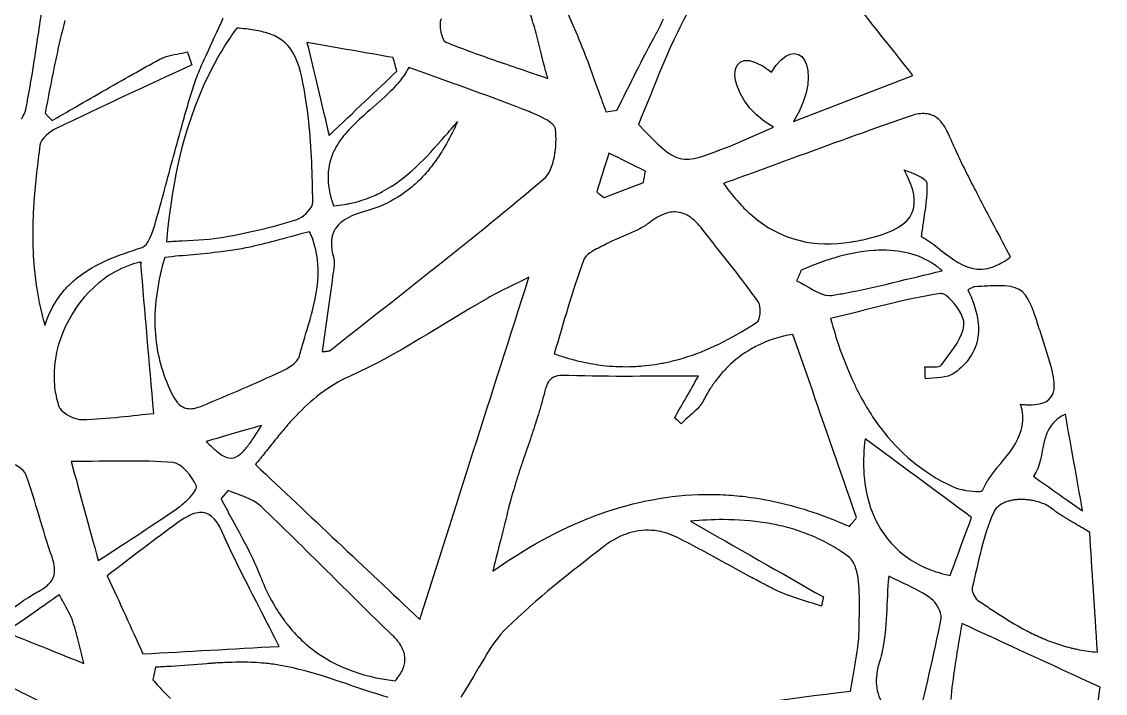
# Model space of a CAD drawing. Extents: x 0 to 430, y 0 to 430.
# Drawn here: x 142.4 to 215, y 228.6 to 273.6 of the extents above; entities that cross this region are included whole.
import ezdxf

# ---------------------------------------------------------------- set-up
doc = ezdxf.new("R2010")
doc.units = 0
doc.layers.add('Calque_1', color=7, linetype='CONTINUOUS')

msp = doc.modelspace()

# ---------------------------------------------------------------- linework, layer by layer
at = {"layer": 'Calque_1', "color": 7}
for points in [[(156.83414, 273.14301)], [(161.53824, 272.17565)], [(168.35639, 270.51014)], [(202.84579, 267.41276)], [(181.74682, 264.76615)], [(186.18635, 260.8289)], [(200.07077, 258.26431)], [(176.39728, 256.45674)], [(194.0706, 252.62041)], [(212.3056, 247.28782)], [(158.50015, 246.5318)], [(198.8998, 245.6404)], [(149.34929, 244.14594)], [(154.34381, 240.69306)], [(189.41149, 240.22232)], [(200.4759, 236.43079)], [(144.96816, 235.19372)]]:
    msp.add_lwpolyline(points, close=True, dxfattribs=at)
for points in [[(157.45064, 273.08001), (157.45013, 273.08001)], [(179.53456, 272.8784), (179.53456, 272.87788)], [(185.11096, 273.13937), (185.11096, 273.13988)], [(143.33368, 271.25629), (143.33368, 271.25681)], [(160.90211, 270.83828), (160.90211, 270.8388)], [(174.04258, 271.00783), (174.0431, 271.00783)], [(194.11558, 266.88605), (202.09855, 269.97424)], [(167.13583, 268.91228), (167.13531, 268.91177)], [(142.7115, 267.68028), (142.7115, 267.6808)], [(144.00236, 267.44569), (144.00236, 267.44517), (144.23128, 267.20332)], [(181.55355, 267.53506), (181.55407, 267.53506), (182.28374, 267.64254)], [(178.03073, 266.64112), (178.03021, 266.64112)], [(189.85641, 265.23809), (192.77457, 266.49641)], [(163.02032, 265.95381), (163.02083, 265.95381)], [(170.76968, 265.89393), (170.76968, 265.89445)], [(163.52055, 265.23551), (163.52055, 265.23499)], [(169.93563, 263.9602), (169.93563, 263.95969)], [(184.19732, 263.55021), (184.19732, 263.55072)], [(181.42023, 261.79579), (184.06399, 262.7947)], [(189.42801, 262.73545), (189.42749, 262.73545)], [(180.93292, 262.16425), (180.93344, 262.16425)], [(161.89687, 261.33034), (161.89687, 261.33085)], [(167.61329, 261.81356), (167.61277, 261.81305)], [(187.23229, 260.45011), (187.23177, 260.45011)], [(191.30851, 260.6038), (191.30903, 260.6038)], [(151.37193, 260.04074), (151.37193, 260.04125)], [(163.45075, 259.72325), (163.45075, 259.72273)], [(183.82783, 259.70651), (183.82732, 259.70651)], [(184.49136, 260.12871), (184.49084, 260.12871)], [(161.71337, 259.50383), (161.71342, 259.50396)], [(163.196, 259.02975), (163.196, 259.02924)], [(163.33551, 259.51448), (163.33551, 259.51396), (163.335, 259.51396)], [(155.79389, 258.15631), (155.79337, 258.15631)], [(150.36932, 257.45696), (150.36941, 257.45668)], [(151.85408, 257.19565), (151.85408, 257.19513)], [(163.36649, 257.45207), (163.36649, 257.45155)], [(203.65298, 257.21166), (203.65246, 257.21166)], [(203.85555, 257.05508), (203.85503, 257.05508)], [(206.27039, 255.82092), (206.26987, 255.82092)], [(207.82124, 255.88282), (207.82172, 255.88262)], [(145.06017, 255.29787), (145.06017, 255.29839)], [(151.42619, 254.88054), (151.42619, 254.88003)], [(191.72555, 254.84632), (191.72555, 254.84683)], [(209.99475, 254.60796), (209.99475, 254.60848)], [(205.42505, 253.76105), (205.42505, 253.76157)], [(206.41713, 253.71403), (206.41713, 253.71351)], [(151.39209, 252.60988), (151.39209, 252.60936)], [(190.9044, 252.96684), (190.90492, 252.96684)], [(205.45915, 252.95955), (205.45915, 252.96007)], [(206.41413, 252.26605), (206.41413, 252.26553)], [(179.04001, 251.02228), (179.04053, 251.02228)], [(181.34633, 250.55358), (181.34685, 250.55358)], [(203.22052, 250.45321), (203.22104, 250.45321)], [(205.80331, 250.93125), (205.80331, 250.93073)], [(211.36624, 250.4077), (211.36624, 250.40822)], [(159.85307, 250.16228), (159.85359, 250.16228)], [(187.74801, 249.83655), (187.74749, 249.83655), (187.74749, 249.83706)], [(198.01462, 249.65055), (198.01462, 249.65003)], [(177.53926, 249.10285), (177.53874, 249.10233)], [(177.66226, 249.38134), (177.66226, 249.38082)], [(188.55209, 249.02729), (188.55209, 249.02678)], [(211.54246, 248.92821), (211.54246, 248.92872)], [(188.07564, 248.19737), (188.07564, 248.19685)], [(188.30353, 248.61957), (188.30353, 248.61905)], [(153.33926, 247.71819), (153.33977, 247.71819)], [(187.78315, 247.76845), (187.78315, 247.76794)], [(199.09621, 247.59796), (199.09621, 247.59745)], [(160.44373, 246.78291), (160.44373, 246.7824)], [(160.80702, 247.17772), (160.80702, 247.17721)], [(176.99976, 247.17894), (176.99976, 247.17842)], [(160.09181, 246.38036), (160.09181, 246.37984)], [(159.41227, 245.55974), (159.41227, 245.55922)], [(210.92067, 245.58978), (210.92067, 245.58926)], [(155.36442, 244.91178), (155.36494, 244.91178)], [(155.84605, 244.54591), (155.84657, 244.54591)], [(158.75029, 244.73188), (158.75029, 244.73136)], [(158.08625, 243.91281), (158.08677, 243.91229)], [(175.96524, 244.09588), (175.96524, 244.09536)], [(210.16516, 243.12477), (210.16568, 243.12477)], [(156.25688, 242.18341), (156.25688, 242.1829), (156.25688, 242.18238), (155.78352, 241.62686), (155.78352, 241.62634)], [(156.25717, 242.18341), (156.25688, 242.18341)], [(190.90077, 241.76065), (190.90128, 241.76065)], [(206.75773, 242.17974), (206.75773, 242.18026)], [(209.24427, 241.56879), (209.24434, 241.56846)], [(209.54038, 241.56679), (209.53986, 241.56679)], [(209.83855, 241.54249), (209.83803, 241.54249)], [(210.13465, 241.49549), (210.13414, 241.49549)], [(210.96406, 241.22471), (210.96355, 241.22471)], [(212.50818, 240.21759), (212.50766, 240.21759)], [(213.4585, 240.80398), (213.45902, 240.80398)], [(185.04737, 239.45025), (185.04685, 239.45025)], [(197.06318, 240.09926), (197.0637, 240.09926)], [(197.84866, 239.75815), (197.84866, 239.75867)], [(213.16654, 239.82898), (213.16602, 239.82898)], [(186.33721, 239.01823), (186.33669, 239.01823)], [(156.2853, 238.46788), (156.2853, 238.4684)], [(181.40779, 238.42188), (181.40728, 238.42188)], [(158.13015, 237.1093), (158.13015, 237.10879)], [(144.22092, 235.87539), (144.22144, 235.87539)], [(144.50307, 236.24384), (144.50307, 236.24436)], [(144.56357, 236.37769), (144.56357, 236.3782)], [(201.21591, 236.07526), (201.21539, 236.07526)], [(192.83346, 235.54454), (192.83294, 235.54454)], [(145.23946, 234.68057), (145.23946, 234.68109)], [(203.95528, 233.95859), (203.95528, 233.95911)], [(207.32193, 234.23093), (207.32245, 234.23093)], [(205.37016, 233.27083), (205.37016, 233.27031)], [(205.37046, 233.27083), (205.37016, 233.27083)], [(209.11666, 233.11058), (209.11717, 233.11058)], [(167.4415, 232.28738), (167.4415, 232.28789), (167.4415, 232.28841)], [(211.05349, 232.15922), (211.05401, 232.15922)], [(159.67321, 231.73547), (159.67321, 231.73599)], [(167.61048, 232.09049), (167.61048, 232.09101), (167.61048, 232.09152)], [(167.75362, 231.89567), (167.75362, 231.89619)], [(167.96394, 231.51016), (167.96394, 231.51068), (167.96394, 231.5112)], [(212.10666, 231.78922), (212.10717, 231.78922)], [(212.66011, 231.6378), (212.66063, 231.6378)], [(157.2486, 230.67204), (157.24855, 230.67255)], [(168.03214, 231.31999), (168.03214, 231.32051)], [(168.09174, 230.75259), (168.09174, 230.7531), (168.09174, 230.75362)], [(168.09574, 230.94121), (168.09574, 230.94172)], [(199.87437, 230.76396), (199.87437, 230.76344)], [(159.16941, 230.55114), (159.16889, 230.55114)], [(160.62307, 230.28865), (160.62255, 230.28865)], [(168.01584, 230.37638), (168.01584, 230.3769)], [(168.06544, 230.56448), (168.06544, 230.565)], [(167.44172, 229.42605), (167.44172, 229.42657)], [(151.99672, 228.64637), (151.99672, 228.64586)], [(214.62364, 228.99719), (214.62312, 228.9977)]]:
    msp.add_lwpolyline(points, dxfattribs=at)
for points in [[(0.14455, 214.99998), (0.14454, 333.66137), (96.33861, 429.85544), (215, 429.85545)], [(176.14975, 280.27175), (177.35285, 277.8444), (178.45255, 275.36263), (179.53456, 272.8784)], [(143.33368, 271.25681), (143.52164, 272.47437), (143.70128, 273.72585), (143.90574, 275.03745)], [(202.09855, 269.97424), (200.58591, 271.87655), (199.24432, 273.55868), (197.90811, 275.24523)], [(176.68687, 273.45419), (176.55869, 273.88359), (176.4169, 274.28898), (176.24452, 274.67117)], [(145.34026, 273.65564), (145.20172, 273.14547), (145.07537, 272.63194), (144.95734, 272.1162)], [(154.77948, 271.31291), (155.1308, 272.08118), (155.52693, 272.89782), (155.936, 273.83421)], [(170.51257, 273.76838), (170.32466, 273.35818), (170.54327, 272.32143), (170.82986, 272.20465)], [(187.00645, 274.15641), (185.69622, 271.79136), (184.78916, 269.20321), (183.71828, 266.68038)], [(185.11096, 273.13988), (185.22889, 273.36831), (185.3265, 273.57502), (185.4019, 273.7631)], [(156.83413, 273.14303), (156.25643, 272.33998), (155.74669, 271.51675), (155.29676, 270.67445)], [(157.45013, 273.08001), (157.25514, 273.10321), (157.05011, 273.12391), (156.83414, 273.14301)], [(158.50329, 272.90482), (158.18959, 272.97722), (157.84039, 273.03356), (157.45064, 273.08001)], [(158.94823, 272.78339), (158.80838, 272.82859), (158.6602, 272.86859), (158.50329, 272.90482)], [(159.34355, 272.63249), (159.21947, 272.68819), (159.08807, 272.73822), (158.94823, 272.78339)], [(176.87135, 272.79221), (176.81195, 273.01911), (176.75096, 273.23948), (176.68687, 273.45419)], [(177.42946, 270.58046), (177.21635, 271.37549), (177.04965, 272.11153), (176.87135, 272.79221)], [(179.53456, 272.87788), (180.10397, 271.57024), (180.57992, 270.22187), (181.06366, 268.87709)], [(182.28374, 267.64254), (183.15822, 269.35724), (183.99035, 271.09531), (184.91872, 272.78022)], [(184.91872, 272.78022), (184.98772, 272.90553), (185.052, 273.02519), (185.11096, 273.13937)], [(192.63401, 270.17887), (194.322, 273.07646), (196.33177, 270.55784), (194.11558, 266.88605)], [(144.95734, 272.1162), (144.83928, 271.60048), (144.7294, 271.08237), (144.62351, 270.56333)], [(160.90211, 270.8388), (160.56074, 271.75896), (160.08804, 272.29813), (159.34355, 272.63249)], [(161.53824, 272.17565), (162.03608, 270.086), (162.47981, 268.22341), (163.02032, 265.95381)], [(167.30688, 271.16331), (165.46628, 271.48657), (163.6253, 271.80947), (161.53824, 272.17565)], [(170.82986, 272.20465), (171.86737, 271.7813), (172.92113, 271.39835), (174.04258, 271.00783)], [(192.77457, 266.49641), (189.2831, 268.46565), (189.41241, 272.74128), (192.63401, 270.17887)], [(152.11969, 271.23768), (152.56966, 271.37944), (153.07105, 271.42721), (153.53511, 271.54309)], [(153.53511, 271.54309), (153.63331, 271.2543), (153.73146, 270.96581), (153.82966, 270.67699)], [(154.2901, 270.18792), (154.43934, 270.55697), (154.60383, 270.92879), (154.77948, 271.31291)], [(143.0412, 269.45278), (143.14344, 270.04754), (143.23973, 270.64768), (143.33368, 271.25629)], [(153.82966, 270.67699), (150.8156, 269.27241), (147.79142, 267.88889), (144.79869, 266.44056)], [(149.8759, 270.04863), (150.47864, 270.38884), (151.08329, 270.7259), (151.69026, 271.05838)], [(151.69026, 271.05838), (151.75786, 271.09548), (151.82783, 271.12858), (151.89955, 271.15808)], [(151.89955, 271.15808), (151.97125, 271.18768), (152.0447, 271.21408), (152.11969, 271.23768)], [(155.29676, 270.67445), (153.34678, 267.02444), (152.51809, 263.02456), (152.12538, 258.8359)], [(161.56408, 267.64313), (161.38017, 269.04043), (161.1865, 270.07153), (160.90211, 270.83828)], [(167.55492, 270.25225), (167.47232, 270.5561), (167.38949, 270.85974), (167.30688, 271.16331)], [(174.0431, 271.00783), (175.16443, 270.61735), (176.35354, 270.21918), (177.66045, 269.76552)], [(177.66045, 269.76552), (177.57705, 270.04375), (177.50049, 270.31545), (177.42946, 270.58046)], [(144.62351, 270.56333), (144.41172, 269.52523), (144.21585, 268.48327), (144.00236, 267.44569)], [(145.78933, 267.70458), (147.14952, 268.48953), (148.50848, 269.27678), (149.8759, 270.04863)], [(153.89219, 269.08101), (154.00707, 269.45294), (154.14084, 269.81887), (154.2901, 270.18792)], [(163.02083, 265.95381), (164.74257, 267.58579), (166.14877, 268.9191), (167.55492, 270.25225)], [(168.35643, 270.51012), (168.15381, 270.11785), (167.89515, 269.75574), (167.60092, 269.41303)], [(174.17515, 268.39657), (172.29831, 269.09671), (170.37978, 269.77277), (168.35639, 270.51014)], [(142.88255, 268.56395), (142.93735, 268.85915), (142.99006, 269.15532), (143.0412, 269.45278)], [(167.60092, 269.41303), (167.4538, 269.24167), (167.29807, 269.07541), (167.13583, 268.91228)], [(142.7115, 267.6808), (142.7709, 267.97455), (142.82779, 268.26875), (142.88255, 268.56395)], [(153.55423, 267.95808), (153.6643, 268.33316), (153.77686, 268.70754), (153.89219, 269.08101)], [(167.13531, 268.91177), (166.6487, 268.42257), (166.10567, 267.96392), (165.57623, 267.49893)], [(176.04067, 267.68551), (175.42194, 267.92747), (174.8008, 268.16321), (174.17515, 268.39657)], [(181.06366, 268.87709), (181.22489, 268.4288), (181.38677, 267.9809), (181.55355, 267.53506)], [(142.6495, 267.47512), (142.677, 267.54462), (142.6979, 267.61314), (142.7115, 267.68028)], [(144.47313, 266.94649), (144.91231, 267.19837), (145.35081, 267.45152), (145.78933, 267.70458)], [(153.23022, 266.83102), (153.33627, 267.20733), (153.44416, 267.583), (153.55423, 267.95808)], [(177.0556, 267.26228), (176.70976, 267.42368), (176.34142, 267.56797), (176.04067, 267.68551)], [(142.4154, 267.05913), (142.5136, 267.1946), (142.59439, 267.33621), (142.6495, 267.47512)], [(144.23128, 267.20332), (144.31198, 267.11782), (144.39255, 267.03199), (144.47313, 266.94649)], [(161.65558, 266.87935), (161.62778, 267.13445), (161.59758, 267.38897), (161.56408, 267.64313)], [(165.05327, 267.03023), (164.88243, 266.87242), (164.71569, 266.71203), (164.55563, 266.5486)], [(165.57623, 267.49893), (165.39979, 267.34398), (165.22411, 267.18803), (165.05327, 267.03023)], [(177.39046, 267.09536), (177.28353, 267.15266), (177.17089, 267.20847), (177.0556, 267.26228)], [(178.03021, 266.64112), (177.88843, 266.79909), (177.65774, 266.95204), (177.39046, 267.09536)], [(201.84172, 267.22458), (200.81351, 266.86536), (199.78736, 266.50114), (198.76025, 266.13266)], [(202.84579, 267.41268), (202.53826, 267.42068), (202.2037, 267.35098), (201.84172, 267.22458)], [(203.02718, 267.39826), (202.96798, 267.40626), (202.90715, 267.41106), (202.84579, 267.41276)], [(203.20236, 267.36416), (203.14506, 267.37896), (203.08658, 267.39026), (203.02718, 267.39826)], [(203.37083, 267.30936), (203.31563, 267.33116), (203.25965, 267.34936), (203.20236, 267.36416)], [(203.83953, 267.01119), (203.69266, 267.14611), (203.53636, 267.24393), (203.37083, 267.30936)], [(203.98319, 266.86391), (203.93629, 266.91721), (203.88849, 266.96622), (203.83953, 267.01119)], [(144.79869, 266.44056), (144.33204, 266.21493), (143.7205, 265.73198), (143.66388, 265.30316)], [(151.9998, 262.30209), (152.40903, 263.81213), (152.80601, 265.32577), (153.23022, 266.83102)], [(161.92327, 261.49105), (161.91087, 263.28672), (161.84987, 265.09366), (161.65558, 266.87935)], [(164.55563, 266.5486), (164.39548, 266.3851), (164.24195, 266.2182), (164.09777, 266.04631)], [(171.36293, 266.32853), (171.11517, 265.81335), (170.84725, 265.32029), (170.55471, 264.8542)], [(170.76968, 265.89445), (171.048, 266.21342), (171.32471, 266.53385), (171.60426, 266.85098)], [(171.60426, 266.85098), (171.52606, 266.67462), (171.44552, 266.50026), (171.36293, 266.32853)], [(177.38788, 263.03721), (178.11163, 263.65008), (178.28875, 265.25885), (178.17853, 266.35277)], [(178.10463, 266.54552), (178.08383, 266.57742), (178.05913, 266.60952), (178.03073, 266.64112)], [(178.17853, 266.35277), (178.17153, 266.41747), (178.14633, 266.48167), (178.10463, 266.54552)], [(183.71828, 266.68038), (186.42516, 263.88787), (186.42466, 263.88901), (189.85641, 265.23809)], [(204.37852, 266.26343), (204.25589, 266.50501), (204.12393, 266.70382), (203.98319, 266.86391)], [(204.49841, 266.00763), (204.45951, 266.09783), (204.41941, 266.18292), (204.37852, 266.26343)], [(163.69573, 265.51456), (163.63423, 265.42306), (163.5758, 265.33034), (163.52055, 265.23551)], [(164.09777, 266.04631), (163.95358, 265.87441), (163.81876, 265.69761), (163.69573, 265.51456)], [(166.55599, 262.1691), (168.23609, 263.05798), (169.51727, 264.45858), (170.76968, 265.89393)], [(198.76025, 266.13266), (196.22846, 265.22442), (193.6776, 264.28694), (191.09871, 263.34523)], [(204.96659, 264.96015), (204.8061, 265.30734), (204.64977, 265.65648), (204.49841, 266.00763)], [(143.66388, 265.30316), (143.5001, 264.06336), (143.35265, 262.82202), (143.26442, 261.57574)], [(163.365, 264.9456), (162.88131, 263.96064), (162.75907, 262.78442), (163.3226, 261.2435)], [(163.52055, 265.23499), (163.46535, 265.14029), (163.41328, 265.04395), (163.365, 264.9456)], [(170.55471, 264.8542), (170.45721, 264.69884), (170.35706, 264.54647), (170.25395, 264.39738)], [(181.74682, 264.76615), (181.47548, 263.89867), (181.20427, 263.03145), (180.93292, 262.16425)], [(184.19732, 263.55072), (183.38055, 263.95602), (182.56387, 264.36113), (181.74682, 264.76615)], [(206.49777, 261.87455), (205.96653, 262.89328), (205.44813, 263.91859), (204.96659, 264.96015)], [(170.25395, 264.39738), (170.15085, 264.2483), (170.04464, 264.1026), (169.93563, 263.9602)], [(169.93563, 263.95969), (169.71761, 263.67489), (169.48769, 263.40395), (169.2442, 263.14836)], [(184.06399, 262.7947), (184.10829, 263.04657), (184.15279, 263.29833), (184.19732, 263.55021)], [(191.09871, 263.34523), (190.53909, 263.14088), (189.99203, 262.94044), (189.42801, 262.73545)], [(199.43515, 259.13002), (202.2509, 259.88728), (202.85228, 261.16383), (201.51306, 263.64292)], [(201.51306, 263.64292), (202.09514, 263.42523), (203.00685, 263.10657), (203.02408, 262.7453)], [(169.2442, 263.14836), (169.0008, 262.89288), (168.74347, 262.65255), (168.47215, 262.42954)], [(170.28702, 257.23808), (172.67937, 259.14099), (175.05587, 261.06283), (177.38788, 263.03721)], [(189.42749, 262.73545), (189.68408, 262.36784), (189.946, 262.02827), (190.21297, 261.71536)], [(203.02408, 262.7453), (203.06618, 261.87543), (202.92195, 260.99665), (202.78172, 260.09016)], [(151.37193, 260.04125), (151.58761, 260.79297), (151.79519, 261.54708), (151.9998, 262.30209)], [(165.68111, 261.76964), (165.98499, 261.88713), (166.27599, 262.02095), (166.55599, 262.1691)], [(168.47215, 262.42954), (168.20081, 262.20657), (167.91503, 262.00078), (167.61329, 261.81356)], [(180.93344, 262.16425), (181.09554, 262.04154), (181.25786, 261.91877), (181.42023, 261.79579)], [(207.57005, 259.84315), (207.21178, 260.51931), (206.85192, 261.19538), (206.49777, 261.87455)], [(143.26442, 261.57574), (143.22912, 261.07723), (143.20312, 260.57809), (143.18952, 260.07764)], [(160.86024, 260.3149), (161.25383, 260.43569), (161.77446, 260.93678), (161.89687, 261.33034)], [(161.89687, 261.33085), (161.91437, 261.38705), (161.92357, 261.44063), (161.92327, 261.49105)], [(163.3226, 261.2435), (163.57124, 261.2627), (163.81288, 261.2916), (164.0471, 261.3293)], [(164.0471, 261.3293), (164.1642, 261.3482), (164.27913, 261.3691), (164.39281, 261.3924)], [(164.39281, 261.3924), (164.84758, 261.4854), (165.27591, 261.61298), (165.68111, 261.76964)], [(167.61277, 261.81305), (167.00922, 261.43865), (166.34205, 261.13892), (165.60204, 260.92731)], [(190.21297, 261.71536), (190.30197, 261.61105), (190.39155, 261.5099), (190.48169, 261.4115)], [(190.48169, 261.4115), (190.75221, 261.11621), (191.02754, 260.84737), (191.30851, 260.6038)], [(165.60204, 260.92731), (164.61732, 260.6458), (163.84078, 260.31899), (163.45075, 259.72325)], [(185.25927, 260.61188), (185.09615, 260.53558), (184.92813, 260.43861), (184.75491, 260.32095)], [(186.18634, 260.82893), (185.89284, 260.83493), (185.58553, 260.76453), (185.25927, 260.61188)], [(187.23177, 260.45011), (186.8982, 260.69167), (186.55323, 260.82079), (186.18635, 260.8289)], [(187.62709, 260.10646), (187.49687, 260.23845), (187.36561, 260.35353), (187.23229, 260.45011)], [(191.30903, 260.6038), (193.27516, 258.89958), (195.49802, 258.43361), (197.98511, 258.81941)], [(143.18952, 260.07764), (143.18252, 259.82742), (143.17902, 259.57655), (143.17862, 259.32575)], [(150.4955, 258.446), (150.91866, 258.57946), (151.20397, 259.45577), (151.37193, 260.04074)], [(155.98302, 259.14029), (157.62806, 259.43318), (159.26363, 259.82427), (160.86024, 260.3149)], [(163.45075, 259.72273), (163.40755, 259.65663), (163.36905, 259.58747), (163.33551, 259.51448)], [(183.82732, 259.70651), (183.24306, 259.39576), (182.59432, 259.16875), (181.98505, 258.88331)], [(184.16941, 259.90443), (184.05855, 259.83443), (183.9447, 259.76868), (183.82783, 259.70651)], [(184.35907, 260.03621), (184.29637, 259.99161), (184.23467, 259.94561), (184.16941, 259.90443)], [(184.49084, 260.12871), (184.44844, 260.09581), (184.40284, 260.06731), (184.35907, 260.03621)], [(184.75491, 260.32095), (184.66831, 260.26215), (184.58073, 260.19809), (184.49136, 260.12871)], [(187.82191, 259.89562), (187.75731, 259.97032), (187.69226, 260.04042), (187.62709, 260.10646)], [(188.01518, 259.65843), (187.95098, 259.74163), (187.88654, 259.82091), (187.82191, 259.89562)], [(202.78172, 260.09016), (202.73492, 259.78799), (202.68832, 259.48246), (202.64942, 259.17342)], [(208.63304, 257.81175), (208.28497, 258.49053), (207.92835, 259.16703), (207.57005, 259.84315)], [(143.17862, 259.31675), (143.17783, 258.56757), (143.20762, 257.81555), (143.27682, 257.06004)], [(143.17862, 259.32575), (143.17862, 259.32275), (143.17863, 259.31975), (143.17862, 259.31675)], [(153.18888, 258.9), (154.20818, 258.952), (155.10662, 258.9844), (155.98302, 259.14029)], [(161.71342, 259.50396), (160.92113, 259.30255), (160.14256, 259.08068), (159.36576, 258.87454)], [(161.83119, 259.23098), (161.79449, 259.32178), (161.75509, 259.41259), (161.71337, 259.50383)], [(162.26993, 257.35254), (162.22273, 257.97006), (162.08783, 258.59532), (161.83119, 259.23098)], [(163.196, 259.02924), (163.1835, 258.94054), (163.1765, 258.8471), (163.1753, 258.74967)], [(163.2497, 259.28348), (163.2264, 259.20278), (163.2085, 259.1186), (163.196, 259.02975)], [(163.335, 259.51396), (163.3015, 259.44086), (163.273, 259.36417), (163.2497, 259.28348)], [(190.8238, 256.06795), (189.90518, 257.27715), (188.94369, 258.45546), (188.01518, 259.65843)], [(198.09725, 258.84011), (198.53525, 258.91231), (198.98079, 259.00781), (199.43515, 259.13002)], [(202.64942, 259.17342), (202.75548, 259.12472), (202.86064, 259.06843), (202.96517, 259.00599)], [(202.96517, 259.00599), (204.37636, 258.16295), (205.68344, 256.22485), (207.87029, 257.32651)], [(146.16553, 256.42028), (147.38254, 257.39049), (148.90734, 257.94497), (150.4955, 258.446)], [(152.12538, 258.8359), (152.49567, 258.8628), (152.84912, 258.8826), (153.18888, 258.9)], [(156.41349, 258.24051), (156.20738, 258.21011), (156.00103, 258.18211), (155.79389, 258.15631)], [(157.02999, 258.34021), (156.82497, 258.30411), (156.61959, 258.27091), (156.41349, 258.24051)], [(157.61651, 258.45287), (157.4215, 258.41237), (157.22597, 258.37467), (157.02999, 258.34021)], [(159.36576, 258.87454), (158.78316, 258.71997), (158.20154, 258.5743), (157.61651, 258.45287)], [(163.1753, 258.74967), (163.1713, 258.45693), (163.2198, 258.12305), (163.32619, 257.74043)], [(181.62487, 258.70399), (181.33732, 258.5505), (180.99002, 258.39612), (180.69107, 258.21772)], [(181.98505, 258.88331), (181.86333, 258.82631), (181.7426, 258.76681), (181.62487, 258.70399)], [(199.45789, 258.24255), (198.62641, 258.18575), (197.73638, 258.01627), (196.80017, 257.73612)], [(197.98511, 258.81941), (198.02211, 258.82541), (198.06011, 258.83401), (198.09725, 258.84011)], [(200.07077, 258.26425), (199.87051, 258.2642), (199.66561, 258.25625), (199.45789, 258.24255)], [(203.65246, 257.21166), (202.68881, 257.91745), (201.47376, 258.26461), (200.07077, 258.26431)], [(152.01479, 257.78321), (151.95789, 257.58663), (151.90428, 257.3909), (151.85408, 257.19565)], [(155.79337, 258.15631), (154.55049, 258.00116), (153.28959, 257.91816), (152.01479, 257.78321)], [(163.32619, 257.74043), (163.35179, 257.64803), (163.36389, 257.55159), (163.36649, 257.45207)], [(180.0477, 257.5852), (179.28372, 255.53356), (178.72049, 253.4069), (178.08917, 251.32873)], [(180.47713, 258.07871), (180.27627, 257.93465), (180.11782, 257.77338), (180.0477, 257.5852)], [(180.69107, 258.21772), (180.61647, 258.17312), (180.54404, 258.12662), (180.47713, 258.07871)], [(196.80017, 257.73612), (196.56622, 257.66612), (196.32866, 257.58891), (196.0891, 257.50513)], [(207.87029, 257.32651), (208.03225, 257.40811), (208.19903, 257.50652), (208.37104, 257.62313)], [(208.37104, 257.62313), (208.45704, 257.68143), (208.54436, 257.74405), (208.63304, 257.81175)], [(143.27682, 257.06004), (143.36952, 256.0483), (143.53297, 255.03008), (143.78945, 254.00338)], [(149.56063, 257.22638), (148.97296, 257.00234), (148.41836, 256.69063), (147.90801, 256.31015)], [(150.28151, 257.45168), (150.03662, 257.39138), (149.79561, 257.31592), (149.56063, 257.22638)], [(150.36941, 257.45668), (150.34151, 257.45968), (150.31081, 257.45868), (150.28151, 257.45168)], [(150.43912, 257.44246), (150.42222, 257.44846), (150.39702, 257.45416), (150.36932, 257.45696)], [(150.41122, 257.43156), (150.47572, 257.41806), (150.47202, 257.43056), (150.43912, 257.44246)], [(151.27835, 247.33709), (150.97718, 250.84146), (150.69734, 254.09867), (150.41122, 257.43156)], [(151.85408, 257.19513), (151.65333, 256.41429), (151.50683, 255.64372), (151.42619, 254.88054)], [(161.91026, 254.23232), (162.17353, 255.25813), (162.35079, 256.29395), (162.26993, 257.35254)], [(163.09107, 251.55161), (165.48613, 253.45119), (167.89463, 255.33518), (170.28702, 257.23808)], [(163.36649, 257.45155), (163.37449, 257.15313), (163.29769, 256.83015), (163.25694, 256.52861)], [(194.61994, 256.92015), (194.51846, 256.68604), (194.41705, 256.45169), (194.31556, 256.21787)], [(196.0891, 257.50513), (195.60981, 257.33747), (195.11946, 257.14256), (194.61994, 256.92015)], [(197.56911, 255.39471), (199.71117, 255.78825), (201.83402, 256.37145), (204.04986, 256.88713)], [(203.85503, 257.05508), (203.78893, 257.10908), (203.7217, 257.16132), (203.65298, 257.21166)], [(204.04986, 256.88713), (203.98636, 256.94483), (203.92169, 257.00107), (203.85555, 257.05508)], [(147.60674, 256.07348), (145.73592, 254.52554), (144.53454, 252.03825), (144.60537, 249.64699)], [(145.40227, 255.70818), (145.52095, 255.8385), (145.64396, 255.96221), (145.77124, 256.08077)], [(145.77124, 256.08077), (145.8987, 256.19951), (146.03012, 256.31233), (146.16553, 256.42028)], [(147.90801, 256.31015), (147.80603, 256.23415), (147.70511, 256.15485), (147.60674, 256.07348)], [(163.25694, 256.52861), (163.031, 254.85765), (162.79026, 253.1881), (162.54845, 251.47311)], [(169.083, 233.54445), (171.45837, 240.98528), (173.8351, 248.43093), (176.39728, 256.45674)], [(176.39728, 256.45674), (175.4659, 255.98786), (174.79477, 255.67454), (174.2062, 255.36896)], [(191.72555, 254.84683), (191.43171, 255.25876), (191.13003, 255.66488), (190.8238, 256.06795)], [(194.31556, 256.21787), (195.04847, 255.88969), (195.83443, 255.21898), (196.51491, 255.22723)], [(145.06017, 255.29839), (145.16958, 255.44145), (145.28359, 255.57787), (145.40227, 255.70818)], [(174.2062, 255.36896), (174.01014, 255.26717), (173.82251, 255.16592), (173.63827, 255.06045)], [(203.96826, 255.35821), (201.49798, 254.99995), (199.07933, 254.28606), (196.58525, 253.67976)], [(196.64927, 255.23813), (196.95642, 255.28583), (197.26309, 255.33849), (197.56911, 255.39471)], [(204.05976, 255.35321), (204.02696, 255.36021), (203.99616, 255.36221), (203.96826, 255.35821)], [(204.16415, 255.31651), (204.12725, 255.33351), (204.09255, 255.34621), (204.05976, 255.35321)], [(206.17477, 255.80072), (206.07647, 255.76642), (205.96241, 255.69374), (205.77634, 255.61313)], [(205.77634, 255.61313), (206.08219, 254.97251), (206.31076, 254.33454), (206.41713, 253.71403)], [(206.26987, 255.82092), (206.23877, 255.81892), (206.20737, 255.81192), (206.17477, 255.80072)], [(207.37213, 255.87362), (207.05117, 255.86292), (206.68688, 255.84332), (206.27039, 255.82092)], [(207.82172, 255.88262), (207.68189, 255.88247), (207.53263, 255.87962), (207.37213, 255.87362)], [(209.99475, 254.60848), (209.5446, 255.64373), (209.07922, 255.88409), (207.82124, 255.88282)], [(143.99977, 253.23185), (144.19646, 253.84384), (144.44817, 254.37838), (144.7465, 254.8488)], [(144.7465, 254.8488), (144.8459, 255.00561), (144.95078, 255.1548), (145.06017, 255.29787)], [(151.42619, 254.88003), (151.34559, 254.11686), (151.33079, 253.36113), (151.39209, 252.60988)], [(173.63827, 255.06045), (170.5613, 253.29951), (167.61142, 251.26275), (164.39439, 249.81632)], [(191.87283, 254.09494), (191.88363, 254.38288), (191.83703, 254.69016), (191.72555, 254.84632)], [(196.51491, 255.22723), (196.56031, 255.22776), (196.60491, 255.23123), (196.64927, 255.23813)], [(205.42505, 253.76157), (205.19374, 254.36958), (204.57002, 255.12902), (204.16415, 255.31651)], [(210.30119, 253.79406), (210.19405, 254.10857), (210.09473, 254.37796), (209.99475, 254.60796)], [(143.78945, 254.00338), (143.85355, 253.7467), (143.92318, 253.48962), (143.99926, 253.23185)], [(161.3196, 252.19007), (161.52107, 252.86898), (161.73474, 253.54845), (161.91026, 254.23232)], [(191.81443, 253.6991), (191.83103, 253.7556), (191.84443, 253.81875), (191.85423, 253.88565)], [(191.85423, 253.88565), (191.86423, 253.95255), (191.87013, 254.02295), (191.87283, 254.09494)], [(143.99926, 253.23185), (143.99938, 253.23211), (143.99951, 253.23235), (143.99977, 253.23285)], [(143.99977, 253.23285), (143.99987, 253.23259), (143.99968, 253.23208), (143.99977, 253.23185)], [(190.90492, 252.96684), (191.16301, 253.12505), (191.41964, 253.2896), (191.67542, 253.45984)], [(191.67542, 253.45984), (191.73452, 253.49914), (191.78122, 253.58614), (191.81443, 253.6991)], [(196.58525, 253.67976), (196.82595, 252.8812), (196.96135, 252.36645), (197.13561, 251.86489)], [(205.51445, 253.3125), (205.52245, 253.44093), (205.48805, 253.59541), (205.42505, 253.76105)], [(205.45915, 252.96007), (205.48835, 253.0773), (205.50745, 253.1947), (205.51445, 253.3125)], [(206.41713, 253.71351), (206.50213, 253.21728), (206.50913, 252.73223), (206.41413, 252.26605)], [(210.65517, 252.70782), (210.52367, 253.1193), (210.40841, 253.47933), (210.30119, 253.79406)], [(151.39209, 252.60936), (151.4994, 251.29455), (151.8405, 249.99329), (152.47419, 248.69074)], [(188.54589, 251.72093), (189.34496, 252.07339), (190.13026, 252.49233), (190.9044, 252.96684)], [(194.07062, 252.62035), (193.20001, 252.48789), (192.40156, 252.2301), (191.67955, 251.86795)], [(198.32925, 240.36018), (196.89813, 244.47987), (195.46725, 248.59945), (194.0706, 252.62041)], [(204.02151, 250.5876), (204.55418, 251.33525), (205.25457, 252.13908), (205.45915, 252.95955)], [(211.02001, 251.5606), (210.90017, 251.94354), (210.77731, 252.32577), (210.65517, 252.70782)], [(161.03331, 251.17152), (161.12151, 251.51119), (161.21886, 251.85061), (161.3196, 252.19007)], [(186.10315, 250.8724), (186.93336, 251.0822), (187.74671, 251.3684), (188.54589, 251.72093)], [(191.67955, 251.86795), (191.53528, 251.79555), (191.3934, 251.71848), (191.25529, 251.63799)], [(197.13561, 251.86489), (197.39989, 251.10419), (197.69039, 250.36392), (198.01462, 249.65055)], [(206.41413, 252.26553), (206.31953, 251.79937), (206.12361, 251.35208), (205.80331, 250.93125)], [(160.21739, 250.35142), (160.52696, 250.53182), (160.83078, 250.7645), (160.97031, 251.01753)], [(160.97031, 251.01753), (160.99821, 251.06813), (161.01981, 251.11953), (161.03331, 251.17152)], [(162.54845, 251.47311), (162.69466, 251.49231), (162.80895, 251.49481), (162.89727, 251.50101)], [(162.89727, 251.50101), (162.94137, 251.50401), (162.97937, 251.50801), (163.01147, 251.51601)], [(163.01147, 251.51601), (163.02907, 251.52001), (163.04107, 251.52901), (163.05537, 251.53561)], [(163.05537, 251.53561), (163.06697, 251.54061), (163.08147, 251.54361), (163.09107, 251.55161)], [(178.08917, 251.32873), (178.37164, 251.22804), (178.65141, 251.13822), (178.92942, 251.05588)], [(178.92942, 251.05588), (178.96622, 251.04498), (179.00332, 251.03288), (179.04001, 251.02228)], [(179.04053, 251.02228), (179.35479, 250.93168), (179.66606, 250.85239), (179.97484, 250.78457)], [(191.25529, 251.63799), (190.70234, 251.31566), (190.19923, 250.92965), (189.74789, 250.49077)], [(211.36624, 250.40822), (211.25683, 250.7941), (211.13992, 251.17763), (211.02001, 251.5606)], [(159.85359, 250.16228), (159.96915, 250.21578), (160.09356, 250.27926), (160.21739, 250.35142)], [(179.97484, 250.78457), (180.43802, 250.68284), (180.89485, 250.6063), (181.34633, 250.55358)], [(181.34685, 250.55358), (181.64783, 250.51838), (181.94582, 250.49398), (182.24188, 250.47968)], [(182.24188, 250.47968), (182.39009, 250.47268), (182.53722, 250.46778), (182.68423, 250.46578)], [(182.68423, 250.46578), (182.97793, 250.46178), (183.26948, 250.46778), (183.5586, 250.48278)], [(183.5586, 250.48278), (183.70316, 250.49078), (183.84716, 250.50078), (183.99061, 250.51328)], [(183.99061, 250.51328), (184.27753, 250.53828), (184.56215, 250.57308), (184.84483, 250.61663)], [(184.84483, 250.61663), (184.98616, 250.63843), (185.12722, 250.66223), (185.26754, 250.68843)], [(185.26754, 250.68843), (185.54801, 250.74093), (185.82656, 250.80252), (186.10315, 250.8724)], [(189.74789, 250.49077), (189.52221, 250.27133), (189.30958, 250.03859), (189.1102, 249.79417)], [(202.9053, 250.44291), (203.0011, 250.45291), (203.10966, 250.45401), (203.22052, 250.45321)], [(202.9332, 249.64192), (202.9242, 249.90884), (202.9146, 250.17599), (202.9053, 250.44291)], [(203.22104, 250.45321), (203.3321, 250.45242), (203.4455, 250.44921), (203.55177, 250.45221)], [(203.55177, 250.45221), (203.7643, 250.45721), (203.94752, 250.48371), (204.02151, 250.5876)], [(205.22609, 250.32043), (205.1135, 250.22233), (204.9922, 250.12571), (204.86228, 250.03156)], [(205.53925, 250.62016), (205.44325, 250.51843), (205.33865, 250.41849), (205.22609, 250.32043)], [(205.80331, 250.93073), (205.72331, 250.82559), (205.63517, 250.72187), (205.53925, 250.62016)], [(211.54246, 248.92872), (211.60086, 249.30724), (211.53946, 249.79714), (211.36624, 250.4077)], [(144.60537, 249.64699), (144.61237, 249.39527), (144.63467, 249.14453), (144.67097, 248.89613)], [(154.51283, 247.84356), (156.30379, 248.59065), (158.09248, 249.34712), (159.85307, 250.16228)], [(164.39439, 249.81632), (162.92265, 249.15464), (161.79256, 248.21845), (160.80702, 247.17772)], [(177.80856, 249.58644), (177.78196, 249.55784), (177.75646, 249.52654), (177.73206, 249.49244)], [(179.07309, 249.87376), (178.459, 249.89646), (178.0746, 249.87297), (177.80856, 249.58644)], [(187.74749, 249.83706), (184.69869, 249.83706), (181.88281, 249.76926), (179.07309, 249.87376)], [(186.15172, 247.05894), (186.65878, 247.94161), (187.16656, 248.82427), (187.74801, 249.83655)], [(189.1102, 249.79417), (188.95142, 249.59952), (188.80342, 249.39537), (188.66165, 249.18646)], [(198.01462, 249.65003), (198.12264, 249.41239), (198.23472, 249.17761), (198.35052, 248.9462)], [(204.86228, 250.03156), (204.37895, 249.68151), (203.58448, 249.76034), (202.9332, 249.64192)], [(144.67097, 248.89613), (144.72547, 248.52355), (144.81309, 248.15631), (144.93659, 247.79801)], [(177.53874, 249.10233), (177.50094, 248.99604), (177.46614, 248.87606), (177.43332, 248.74008)], [(177.63586, 249.32092), (177.60216, 249.25402), (177.56886, 249.18612), (177.53926, 249.10285)], [(177.66226, 249.38082), (177.65226, 249.36362), (177.64516, 249.33922), (177.63586, 249.32092)], [(177.73206, 249.49244), (177.70776, 249.45834), (177.68456, 249.42134), (177.66226, 249.38134)], [(188.55209, 249.02678), (188.46589, 248.89357), (188.38288, 248.75779), (188.30353, 248.61957)], [(188.66165, 249.18646), (188.62545, 249.13316), (188.58715, 249.08149), (188.55209, 249.02729)], [(198.35052, 248.9462), (198.58219, 248.48323), (198.82999, 248.03307), (199.09621, 247.59796)], [(209.67332, 247.91948), (210.82728, 247.85978), (211.42543, 248.17122), (211.54246, 248.92821)], [(152.47419, 248.69074), (152.73569, 248.15308), (153.0117, 247.84409), (153.33926, 247.71819)], [(177.43332, 248.74008), (177.37002, 248.47761), (177.30183, 248.21631), (177.2292, 247.95615)], [(188.07564, 248.19685), (188.03684, 248.12035), (187.99244, 248.047), (187.94334, 247.97568)], [(188.30353, 248.61905), (188.22423, 248.48082), (188.14809, 248.34028), (188.07564, 248.19737)], [(144.93659, 247.79801), (144.94559, 247.77111), (144.95819, 247.74391), (144.97279, 247.71691)], [(144.97279, 247.71691), (145.01659, 247.63591), (145.08317, 247.55523), (145.16554, 247.47816)], [(145.16554, 247.47816), (145.49504, 247.16991), (146.0775, 246.91836), (146.46831, 246.92678)], [(153.33977, 247.71819), (153.58532, 247.62399), (153.85991, 247.63219), (154.17848, 247.72419)], [(154.17848, 247.72419), (154.28474, 247.75499), (154.39617, 247.79489), (154.51283, 247.84356)], [(177.2292, 247.95615), (177.1566, 247.69599), (177.07956, 247.43734), (176.99976, 247.17894)], [(187.78315, 247.76794), (187.43902, 247.36505), (186.96522, 247.02804), (186.58529, 246.64346)], [(187.94334, 247.97568), (187.89424, 247.90438), (187.8405, 247.8356), (187.78315, 247.76845)], [(199.09621, 247.59745), (199.36252, 247.16223), (199.64759, 246.74203), (199.953, 246.33861)], [(207.36493, 243.20965), (208.4011, 244.6269), (209.9235, 245.82768), (209.31055, 247.94838)], [(209.31055, 247.94838), (209.43713, 247.93508), (209.55793, 247.92538), (209.67332, 247.91948)], [(146.46831, 246.92678), (148.20415, 246.96478), (149.93558, 247.2091), (151.27835, 247.33709)], [(160.44373, 246.7824), (160.32476, 246.64947), (160.20744, 246.51554), (160.09181, 246.38036)], [(160.80702, 247.17721), (160.68391, 247.04721), (160.56271, 246.91584), (160.44373, 246.78291)], [(176.93986, 246.99131), (176.79709, 246.53765), (176.64748, 246.08581), (176.49338, 245.63481)], [(176.95326, 247.03321), (176.94926, 247.01921), (176.94426, 247.00531), (176.93986, 246.99131)], [(176.99976, 247.17842), (176.98476, 247.12992), (176.96846, 247.08172), (176.95326, 247.03321)], [(186.58529, 246.64346), (186.44059, 246.78184), (186.29614, 246.92056), (186.15172, 247.05894)], [(211.68915, 246.88427), (211.35108, 246.58752), (211.14821, 246.24015), (211.01167, 245.87038)], [(211.96872, 247.09666), (211.86632, 247.02926), (211.77362, 246.95845), (211.68915, 246.88427)], [(212.30565, 247.28786), (212.18318, 247.22816), (212.07112, 247.16405), (211.96872, 247.09666)], [(213.45902, 240.80398), (213.05282, 243.08726), (212.70058, 245.06635), (212.3056, 247.28782)], [(158.50015, 246.53184), (157.04604, 246.10822), (155.94549, 245.78736), (154.79392, 245.4518)], [(157.93946, 245.6564), (158.11036, 245.90926), (158.29555, 246.20072), (158.50015, 246.5318)], [(160.09181, 246.37984), (159.86049, 246.10938), (159.6348, 245.83525), (159.41227, 245.55974)], [(199.953, 246.33861), (201.17467, 244.72491), (202.72715, 243.38133), (204.75581, 242.4329)], [(154.79392, 245.4518), (155.00235, 245.24372), (155.19065, 245.0633), (155.36442, 244.91178)], [(157.46507, 245.01148), (157.61203, 245.18921), (157.76856, 245.40354), (157.93946, 245.6564)], [(159.41227, 245.55922), (159.18974, 245.28371), (158.97019, 245.00712), (158.75029, 244.73188)], [(176.49338, 245.63481), (176.31806, 245.12172), (176.13897, 244.60967), (175.96524, 244.09588)], [(198.89975, 245.6404), (198.80165, 244.8967), (198.77029, 244.18312), (198.80315, 243.50513)], [(206.0296, 240.36889), (203.48574, 242.24988), (201.1559, 243.97218), (198.8998, 245.6404)], [(210.88657, 245.45486), (210.67993, 244.63979), (210.65927, 243.77159), (210.16516, 243.12477)], [(210.90617, 245.53136), (210.89917, 245.50596), (210.89297, 245.48036), (210.88657, 245.45486)], [(210.92067, 245.58926), (210.91567, 245.57016), (210.91167, 245.55056), (210.90617, 245.53136)], [(211.01167, 245.87038), (210.97757, 245.77798), (210.94757, 245.68453), (210.92067, 245.58978)], [(155.36494, 244.91178), (155.53859, 244.7604), (155.69726, 244.63771), (155.84605, 244.54591)], [(155.84657, 244.54591), (156.29301, 244.27061), (156.64927, 244.27028), (157.04753, 244.58721)], [(157.04753, 244.58721), (157.11393, 244.64011), (157.1818, 244.70156), (157.25113, 244.77221)], [(157.25113, 244.77221), (157.32043, 244.84291), (157.39159, 244.92261), (157.46507, 245.01148)], [(158.75029, 244.73136), (158.5304, 244.45612), (158.30968, 244.18246), (158.08625, 243.91281)], [(142.72545, 243.23411), (142.59142, 243.60604), (141.92904, 244.00765), (141.50124, 244.01805)], [(149.34929, 244.14596), (148.22838, 244.14096), (147.04879, 244.11286), (145.75881, 244.11286)], [(145.75881, 244.11286), (146.37509, 241.85201), (146.92112, 239.84968), (147.56748, 237.47916)], [(152.58837, 244.03897), (151.53266, 244.13267), (150.47019, 244.1509), (149.34929, 244.14594)], [(154.13453, 242.46852), (153.84568, 243.11666), (153.17263, 243.98727), (152.58837, 244.03897)], [(158.08677, 243.91229), (161.76204, 240.44694), (165.32483, 237.08801), (169.083, 233.54445)], [(175.96524, 244.09536), (175.87844, 243.83862), (175.79313, 243.58158), (175.70996, 243.32384)], [(144.47057, 237.72541), (143.82858, 239.54022), (143.3781, 241.42341), (142.72545, 243.23411)], [(175.70996, 243.32384), (175.62666, 243.06578), (175.54557, 242.80727), (175.46812, 242.54765)], [(198.80315, 243.50513), (198.81015, 243.36953), (198.81885, 243.2358), (198.83055, 243.10309)], [(198.83055, 243.10309), (199.04084, 240.71404), (200.07839, 238.79993), (201.83347, 237.61143)], [(206.93085, 242.53579), (207.05767, 242.76826), (207.20554, 242.99159), (207.36493, 243.20965)], [(210.16568, 243.12477), (211.22193, 242.38044), (212.18835, 241.69899), (213.4585, 240.80398)], [(153.60071, 241.60759), (153.93464, 241.94561), (154.20462, 242.31126), (154.13453, 242.46852)], [(175.46812, 242.54765), (175.34065, 242.12034), (175.22094, 241.6908), (175.10328, 241.25058)], [(204.75581, 242.4329), (205.21104, 242.22), (206.06696, 242.08378), (206.49834, 242.10424)], [(206.75773, 242.18026), (206.80933, 242.30149), (206.86752, 242.4197), (206.93085, 242.53579)], [(152.99041, 241.07998), (153.17681, 241.2117), (153.40042, 241.40488), (153.60071, 241.60759)], [(155.78352, 241.62634), (156.00481, 241.1952), (156.23538, 240.76829), (156.46823, 240.34166)], [(158.44566, 241.11733), (157.88575, 241.65061), (156.99516, 241.83718), (156.25717, 242.18341)], [(174.69452, 237.26581), (179.27768, 240.33114), (183.88538, 241.95689), (188.63837, 241.90945)], [(188.63837, 241.90945), (188.88853, 241.90745), (189.13877, 241.89945), (189.38975, 241.88775)], [(189.38975, 241.88775), (189.6409, 241.87595), (189.89221, 241.85985), (190.14422, 241.83865)], [(190.14422, 241.83865), (190.39607, 241.81745), (190.64803, 241.79125), (190.90077, 241.76065)], [(190.90128, 241.76065), (191.15385, 241.73005), (191.40691, 241.69485), (191.66041, 241.65472)], [(191.66041, 241.65472), (193.18258, 241.414), (194.72169, 241.0015), (196.28183, 240.40983)], [(206.49834, 242.10424), (206.6062, 242.10924), (206.68739, 242.12434), (206.72933, 242.15024)], [(206.72933, 242.15024), (206.74313, 242.15924), (206.75303, 242.16874), (206.75773, 242.17974)], [(209.24434, 241.56846), (209.14654, 241.56546), (209.04981, 241.55756), (208.95495, 241.54626)], [(209.53986, 241.56679), (209.44056, 241.57079), (209.34208, 241.57179), (209.24427, 241.56879)], [(209.83803, 241.54249), (209.73893, 241.55439), (209.63949, 241.56239), (209.54038, 241.56679)], [(147.56748, 237.47916), (149.66412, 238.85969), (151.35824, 239.92616), (152.99041, 241.07998)], [(167.24668, 232.48736), (164.28677, 235.33703), (161.42061, 238.28408), (158.44566, 241.11733)], [(175.10328, 241.25058), (174.75033, 239.93004), (174.41821, 238.51249), (173.97105, 236.76971)], [(208.17102, 241.33336), (207.86279, 241.18834), (207.61992, 240.97472), (207.48992, 240.68688)], [(208.4139, 241.42946), (208.3296, 241.40176), (208.24794, 241.36956), (208.17102, 241.33336)], [(208.67641, 241.50026), (208.58601, 241.48076), (208.49838, 241.45726), (208.4139, 241.42946)], [(208.95495, 241.54626), (208.86025, 241.53496), (208.76667, 241.51966), (208.67641, 241.50026)], [(210.13414, 241.49549), (210.03654, 241.51479), (209.93764, 241.53059), (209.83855, 241.54249)], [(210.96355, 241.22471), (210.71073, 241.34617), (210.42776, 241.43742), (210.13465, 241.49549)], [(211.42346, 240.94152), (211.28773, 241.04887), (211.13254, 241.14373), (210.96406, 241.22471)], [(211.93403, 240.57513), (211.75451, 240.69349), (211.58581, 240.81305), (211.42346, 240.94152)], [(153.33561, 240.31841), (153.19384, 240.23271), (153.04944, 240.13533), (152.90204, 240.02851)], [(154.34381, 240.69306), (154.0267, 240.67226), (153.68989, 240.53245), (153.33561, 240.31841)], [(155.86104, 239.39909), (155.42345, 240.38392), (154.91484, 240.73056), (154.34381, 240.69306)], [(156.46823, 240.34166), (156.93393, 239.48842), (157.40745, 238.63733), (157.82681, 237.76611)], [(189.41144, 240.22229), (188.6893, 240.22282), (187.95193, 240.18609), (187.20124, 240.11687)], [(187.20124, 240.11687), (190.37313, 238.30945), (193.23827, 236.6775), (196.10354, 235.04483)], [(192.21442, 240.00993), (191.30996, 240.1544), (190.37435, 240.22145), (189.41149, 240.22232)], [(196.28183, 240.40983), (196.54183, 240.31123), (196.80201, 240.20784), (197.06318, 240.09926)], [(197.84866, 239.75867), (198.00895, 239.95941), (198.16896, 240.15972), (198.32925, 240.36018)], [(204.58886, 236.47868), (205.10906, 237.88338), (205.63518, 239.30346), (206.0296, 240.36889)], [(207.48992, 240.68688), (206.78366, 239.12257), (206.48299, 237.36991), (206.07296, 235.68254)], [(212.15055, 240.44026), (212.07985, 240.48476), (212.00161, 240.53056), (211.93403, 240.57513)], [(212.24205, 240.38346), (212.21145, 240.40236), (212.18055, 240.42146), (212.15055, 240.44026)], [(212.34592, 240.31836), (212.31032, 240.34006), (212.27682, 240.36196), (212.24205, 240.38346)], [(212.50766, 240.21759), (212.45016, 240.25199), (212.40129, 240.28469), (212.34592, 240.31836)], [(213.16602, 239.82898), (212.93009, 239.96832), (212.71217, 240.09565), (212.50818, 240.21759)], [(152.90204, 240.02851), (151.33415, 238.89221), (149.80558, 237.70163), (148.17313, 236.46852)], [(156.2853, 238.4684), (156.14076, 238.77786), (155.99938, 239.08766), (155.86104, 239.39909)], [(185.04685, 239.45025), (183.87077, 239.65509), (182.72217, 239.34655), (181.68685, 238.62807)], [(186.33669, 239.01823), (185.90611, 239.23345), (185.47487, 239.37573), (185.04737, 239.45025)], [(193.54716, 239.73346), (193.11116, 239.84574), (192.66665, 239.9377), (192.21442, 240.00993)], [(194.19466, 239.54949), (193.98092, 239.61619), (193.76516, 239.67732), (193.54716, 239.73346)], [(195.4504, 239.08389), (195.04079, 239.26143), (194.62214, 239.41615), (194.19466, 239.54949)], [(197.0637, 240.09926), (197.0979, 240.08506), (197.1323, 240.06866), (197.16653, 240.05426)], [(197.16653, 240.05426), (197.21123, 240.03546), (197.25613, 240.01496), (197.30089, 239.99586)], [(197.30089, 239.99586), (197.48336, 239.91796), (197.6656, 239.84093), (197.84866, 239.75815)], [(213.93187, 239.36751), (213.65656, 239.53801), (213.40251, 239.68963), (213.16654, 239.82898)], [(187.96967, 238.16764), (187.4292, 238.45855), (186.88605, 238.744), (186.33721, 239.01823)], [(196.65136, 238.48134), (196.26071, 238.70587), (195.86001, 238.90634), (195.4504, 239.08389)], [(214.44708, 231.3432), (214.26108, 234.23825), (214.08751, 236.94531), (213.93187, 239.36751)], [(158.64588, 233.7524), (157.80552, 235.38665), (157.00793, 236.92068), (156.2853, 238.46788)], [(181.40728, 238.42188), (179.17853, 236.68037), (176.92432, 234.94139), (174.90948, 232.96795)], [(181.68685, 238.62807), (181.59275, 238.56277), (181.49996, 238.4939), (181.40779, 238.42188)], [(191.20151, 236.39772), (190.12092, 236.98093), (189.05081, 237.58566), (187.96967, 238.16764)], [(197.22962, 238.12633), (197.03924, 238.25085), (196.84668, 238.36908), (196.65136, 238.48134)], [(197.79341, 237.7341), (197.60811, 237.87123), (197.42, 238.0018), (197.22962, 238.12633)], [(144.56357, 236.3782), (144.70208, 236.74343), (144.66463, 237.17695), (144.47057, 237.72541)], [(157.82681, 237.76611), (157.9315, 237.54858), (158.03316, 237.32983), (158.13015, 237.1093)], [(173.97105, 236.76971), (174.21215, 236.93899), (174.4533, 237.10447), (174.69452, 237.26581)], [(198.08383, 237.40751), (198.00253, 237.53981), (197.90648, 237.65042), (197.79341, 237.7341)], [(198.19493, 237.19357), (198.16133, 237.27007), (198.12443, 237.34136), (198.08383, 237.40751)], [(201.83347, 237.61143), (202.02846, 237.47938), (202.23225, 237.35625), (202.4448, 237.24246)], [(202.4448, 237.24246), (202.65737, 237.12868), (202.8785, 237.02413), (203.10833, 236.9293)], [(158.13015, 237.10879), (158.22715, 236.88813), (158.32024, 236.66502), (158.40765, 236.44061)], [(198.22903, 237.10207), (198.21743, 237.13197), (198.20753, 237.16497), (198.19493, 237.19357)], [(198.28583, 236.95014), (198.26883, 237.00354), (198.24843, 237.0521), (198.22903, 237.10207)], [(198.50494, 233.08578), (198.50415, 234.28382), (198.6129, 235.92312), (198.28583, 236.95014)], [(203.10833, 236.9293), (203.22324, 236.8819), (203.34004, 236.837), (203.45921, 236.79443)], [(203.45921, 236.79443), (203.57854, 236.75183), (203.69997, 236.71163), (203.82353, 236.67402)], [(203.82353, 236.67402), (204.07031, 236.59882), (204.32541, 236.53354), (204.58886, 236.47868)], [(143.6008, 235.44079), (143.8556, 235.57842), (144.0613, 235.7211), (144.22092, 235.87539)], [(144.22144, 235.87539), (144.26134, 235.91399), (144.29784, 235.95309), (144.33202, 235.99321)], [(144.33202, 235.99321), (144.40022, 236.07321), (144.45741, 236.15676), (144.50307, 236.24384)], [(144.50307, 236.24436), (144.52587, 236.28786), (144.54627, 236.33216), (144.56357, 236.37769)], [(148.17313, 236.46852), (149.00193, 234.64878), (149.77283, 232.9564), (150.56007, 231.22801)], [(158.40765, 236.44061), (158.81201, 235.40243), (159.29978, 234.4777), (159.87319, 233.66662)], [(192.01438, 235.96519), (191.74256, 236.10763), (191.47166, 236.25194), (191.20151, 236.39772)], [(192.83294, 235.54454), (192.55875, 235.68231), (192.28621, 235.82272), (192.01438, 235.96519)], [(200.47588, 236.43079), (200.31241, 234.68179), (200.38338, 232.98182), (200.04593, 231.42283)], [(201.21539, 236.07526), (200.97368, 236.18834), (200.72687, 236.30499), (200.4759, 236.43079)], [(203.21682, 235.00969), (202.61893, 235.42967), (201.94089, 235.73611), (201.21591, 236.07526)], [(140.80252, 233.65847), (141.6288, 234.10531), (142.38166, 234.71021), (143.19101, 235.20412)], [(144.96816, 235.19372), (143.84722, 234.4061), (142.78024, 233.65695), (141.39835, 232.68638)], [(143.19101, 235.20412), (143.32577, 235.28632), (143.46229, 235.36596), (143.6008, 235.44079)], [(145.23946, 234.68109), (145.15236, 234.84095), (145.06143, 235.01015), (144.96816, 235.19372)], [(194.37858, 234.93424), (193.8484, 235.1077), (193.32636, 235.29691), (192.83346, 235.54454)], [(196.10354, 235.04483), (196.05954, 234.83643), (196.01554, 234.62794), (195.97177, 234.41955)], [(206.07296, 235.68254), (206.06496, 235.65094), (206.06186, 235.61594), (206.06206, 235.57867)], [(206.06206, 235.57867), (206.06258, 235.50427), (206.07816, 235.42031), (206.10446, 235.33579)], [(206.10446, 235.33579), (206.15706, 235.16658), (206.25324, 234.99309), (206.36232, 234.88259)], [(145.86733, 233.38866), (145.72644, 233.8088), (145.50066, 234.20119), (145.23946, 234.68057)], [(195.97177, 234.41955), (195.44685, 234.60346), (194.90882, 234.76082), (194.37858, 234.93424)], [(203.95528, 233.95911), (203.84516, 234.3473), (203.52003, 234.79679), (203.21682, 235.00969)], [(206.36232, 234.88259), (206.38962, 234.85489), (206.41762, 234.83119), (206.44602, 234.81229)], [(206.44602, 234.81229), (206.73774, 234.61894), (207.02897, 234.42423), (207.32193, 234.23093)], [(159.67321, 231.73599), (159.32514, 232.42905), (158.98205, 233.09865), (158.64588, 233.7524)], [(159.87319, 233.66662), (160.0165, 233.46395), (160.16506, 233.26859), (160.31916, 233.08009)], [(202.32845, 226.20713), (202.89959, 228.68211), (203.51612, 231.12813), (203.98468, 233.60203)], [(203.98468, 233.60203), (204.00448, 233.70663), (203.99168, 233.82938), (203.95528, 233.95859)], [(207.32245, 234.23093), (207.90821, 233.84435), (208.50051, 233.46329), (209.11666, 233.11058)], [(146.24509, 232.06109), (146.12904, 232.52256), (146.01107, 232.95998), (145.86733, 233.38866)], [(160.31916, 233.08009), (160.62761, 232.70276), (160.95751, 232.35372), (161.3098, 232.03313)], [(174.90948, 232.96795), (173.76775, 231.84943), (173.08256, 230.26511), (171.82595, 228.32586)], [(197.91997, 228.74341), (198.10761, 230.03149), (198.50631, 231.55867), (198.50494, 233.08578)], [(205.37016, 233.27031), (205.29186, 232.78841), (205.2103, 232.306), (205.13038, 231.82234)], [(214.62312, 228.9977), (211.1766, 230.58934), (208.31258, 231.91191), (205.37046, 233.27083)], [(209.11717, 233.11058), (209.27112, 233.02248), (209.42666, 232.93594), (209.58381, 232.85168)], [(209.58381, 232.85168), (209.8984, 232.68303), (210.22004, 232.52264), (210.55068, 232.37368)], [(141.39835, 232.68638), (143.30953, 231.91762), (144.87836, 231.28645), (146.61147, 230.58935)], [(167.4415, 232.28841), (167.381, 232.35431), (167.31595, 232.42067), (167.24668, 232.48736)], [(167.61048, 232.09152), (167.55868, 232.15662), (167.50189, 232.22157), (167.4415, 232.28738)], [(210.55068, 232.37368), (210.716, 232.29918), (210.88336, 232.22772), (211.05349, 232.15922)], [(211.05401, 232.15922), (211.39413, 232.02228), (211.74414, 231.89807), (212.10666, 231.78922)], [(146.61147, 230.58935), (146.47512, 231.11415), (146.36113, 231.59963), (146.24509, 232.06109)], [(150.56007, 231.22801), (153.56291, 231.39538), (156.50652, 231.55908), (159.67321, 231.73547)], [(161.3098, 232.03313), (161.3978, 231.95303), (161.4877, 231.87458), (161.57851, 231.798)], [(161.57851, 231.798), (163.12237, 230.49609), (165.0667, 229.70573), (167.44172, 229.42605)], [(167.75362, 231.89619), (167.71032, 231.96069), (167.66222, 232.0254), (167.61048, 232.09049)], [(167.96394, 231.5112), (167.91044, 231.63855), (167.84038, 231.76638), (167.75362, 231.89567)], [(168.03214, 231.32051), (168.01354, 231.38361), (167.99054, 231.44673), (167.96394, 231.51016)], [(200.04593, 231.42283), (199.99773, 231.20014), (199.94114, 230.98062), (199.87437, 230.76396)], [(205.13038, 231.82234), (205.05048, 231.33865), (204.97201, 230.85419), (204.89938, 230.36816)], [(212.10717, 231.78922), (212.28836, 231.73482), (212.47254, 231.68414), (212.66011, 231.6378)], [(212.66063, 231.6378), (212.70193, 231.6276), (212.74513, 231.6197), (212.78672, 231.6099)], [(212.78672, 231.6099), (212.83142, 231.5994), (212.87702, 231.59), (212.92211, 231.5799)], [(212.92211, 231.5799), (213.02585, 231.5568), (213.12789, 231.5316), (213.23372, 231.5112)], [(213.23372, 231.5112), (213.42854, 231.4736), (213.62675, 231.4406), (213.82903, 231.4125)], [(213.82903, 231.4125), (214.03114, 231.3844), (214.23699, 231.3612), (214.44708, 231.3432)], [(157.24855, 230.67255), (156.9261, 230.67455), (156.60275, 230.66855), (156.27858, 230.65705)], [(158.69192, 230.60434), (158.21369, 230.64904), (157.73227, 230.66934), (157.2486, 230.67204)], [(168.09574, 230.94172), (168.09074, 231.06734), (168.06934, 231.19341), (168.03214, 231.31999)], [(168.06544, 230.565), (168.07804, 230.6274), (168.08674, 230.69015), (168.09174, 230.75259)], [(168.09174, 230.75362), (168.09674, 230.81622), (168.09774, 230.87849), (168.09574, 230.94121)], [(199.87437, 230.76344), (199.77767, 230.44962), (199.71285, 230.15853), (199.67748, 229.88701)], [(151.39727, 230.34033), (151.34177, 230.05672), (151.28564, 229.77308), (151.22984, 229.48921)], [(152.37189, 230.39203), (152.04646, 230.37093), (151.72162, 230.35303), (151.39727, 230.34033)], [(152.43799, 230.39703), (152.41609, 230.39603), (152.39369, 230.39403), (152.37189, 230.39203)], [(154.83526, 230.57325), (154.03655, 230.51665), (153.23621, 230.44981), (152.43799, 230.39703)], [(155.15927, 230.59705), (155.05139, 230.59005), (154.94321, 230.58095), (154.83526, 230.57325)], [(155.30396, 230.60795), (155.25576, 230.60495), (155.20746, 230.59995), (155.15927, 230.59705)], [(156.27858, 230.65705), (155.95458, 230.64565), (155.62912, 230.62825), (155.30396, 230.60795)], [(159.16889, 230.55114), (159.01024, 230.57174), (158.85132, 230.58944), (158.69192, 230.60434)], [(159.65517, 230.47934), (159.49357, 230.50604), (159.3317, 230.53004), (159.16941, 230.55114)], [(160.62255, 230.28865), (160.30097, 230.36165), (159.97867, 230.42581), (159.65517, 230.47934)], [(166.96222, 228.31461), (164.77459, 228.96983), (162.71317, 229.81395), (160.62307, 230.28865)], [(167.73576, 229.80949), (167.81956, 229.93616), (167.88945, 230.0626), (167.94454, 230.18828)], [(167.94454, 230.18828), (167.97204, 230.25098), (167.99574, 230.31375), (168.01584, 230.37638)], [(168.01584, 230.3769), (168.03594, 230.4395), (168.05274, 230.50191), (168.06544, 230.56448)], [(204.89938, 230.36816), (204.79044, 229.63897), (204.69498, 228.90705), (204.62757, 228.17088)], [(143.78529, 227.98847), (142.84024, 228.45202), (141.92362, 228.90193), (140.53381, 229.58373)], [(151.22984, 229.48921), (151.35372, 229.34375), (151.47978, 229.20074), (151.6076, 229.0603)], [(167.44172, 229.42657), (167.55331, 229.5549), (167.65191, 229.6828), (167.73576, 229.80949)], [(199.67748, 229.88701), (199.64208, 229.61546), (199.63618, 229.3639), (199.65678, 229.12943)], [(151.6076, 229.0603), (151.73541, 228.91985), (151.86521, 228.78211), (151.99672, 228.64637)], [(151.99672, 228.64586), (152.12815, 228.51021), (152.26182, 228.37712), (152.3967, 228.24588)], [(185.04478, 227.36158), (189.29795, 227.43978), (193.53714, 228.24239), (197.91997, 228.74341)], [(199.65678, 229.12943), (199.74948, 228.07442), (200.38198, 227.36818), (201.31043, 226.7735)], [(213.80819, 222.14179), (214.09112, 224.49464), (214.36091, 226.79705), (214.62364, 228.99719)]]:
    msp.add_open_spline(points, degree=3, dxfattribs=at)

doc.saveas('drawing.dxf')
